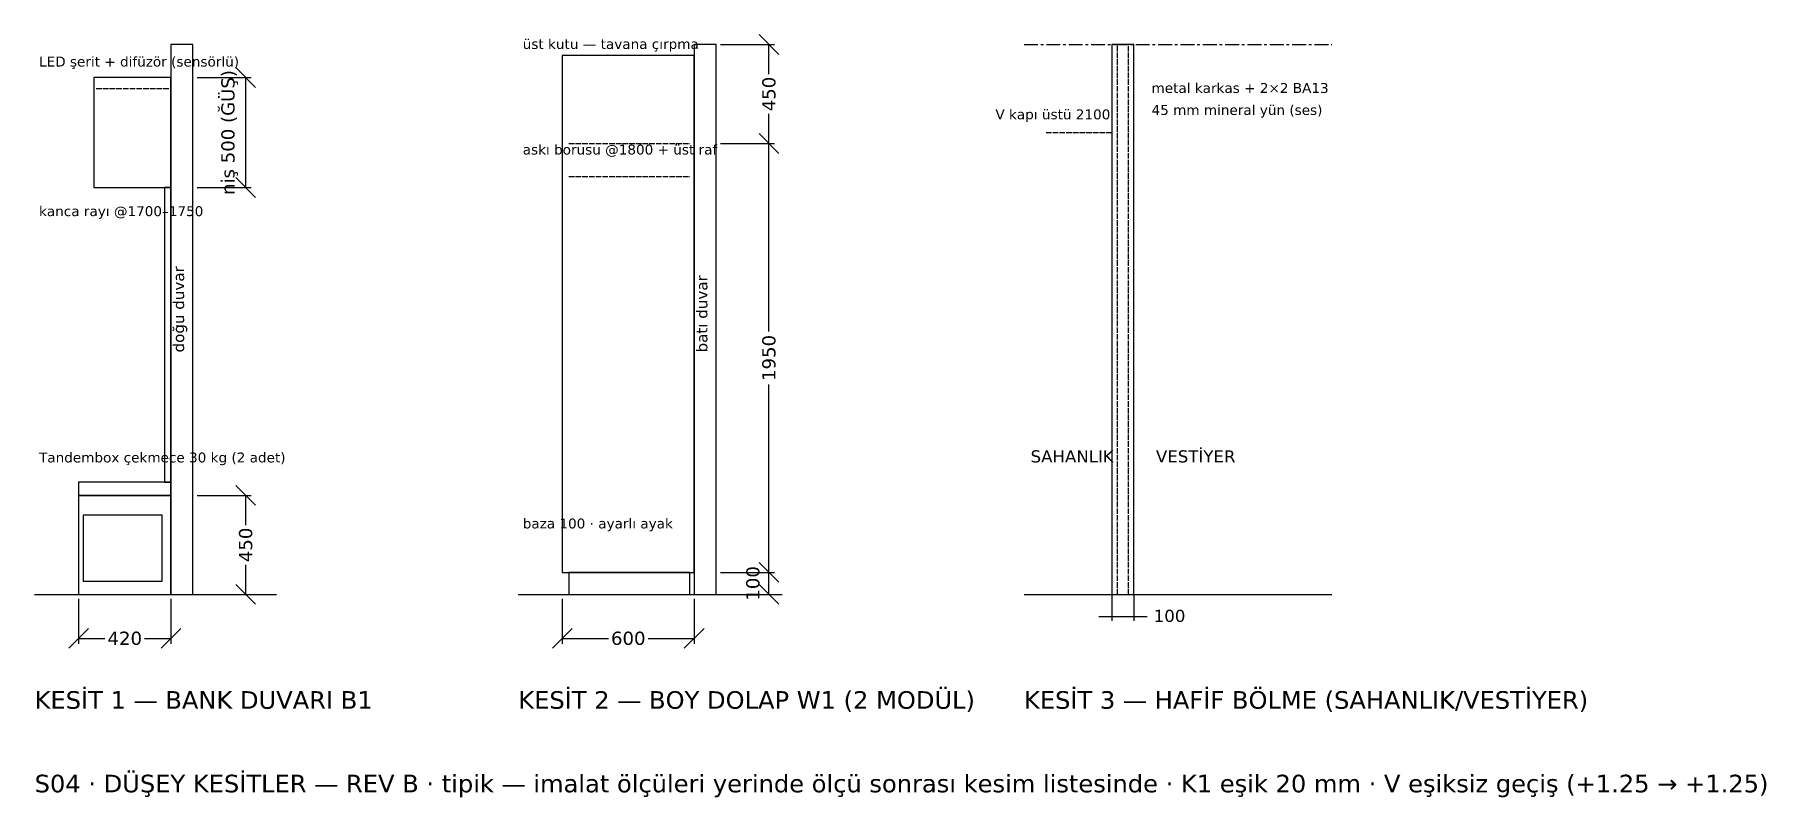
# Model space of a CAD drawing. Header units: millimetres. Extents: x -200 to 7676, y -923 to 2545.
import ezdxf

# ---------------------------------------------------------------- set-up
doc = ezdxf.new("R2010")
doc.units = ezdxf.units.MM
doc.header["$LTSCALE"] = 20
doc.linetypes.add('CENTER', pattern=[5.08, 3.175, -0.635, 0.635, -0.635])
doc.linetypes.add('DASHED', pattern=[1.524, 1.27, -0.254])
for name, color, linetype in [('AKS', 3, 'CENTER'), ('DUVAR-MEVCUT', 8, 'Continuous'), ('DUVAR-YENI', 1, 'Continuous'), ('MOBILYA-KAPAK', 34, 'Continuous'), ('MOBILYA-KARKAS', 30, 'Continuous'), ('OLCU', 5, 'Continuous'), ('YAZI', 7, 'Continuous')]:
    doc.layers.add(name, color=color, linetype=linetype)
doc.styles.add('TRTEXT', font='DejaVuSans.ttf')
doc.dimstyles.new('OZLU', dxfattribs={"dimtxt": 60, "dimasz": 45, "dimexe": 25, "dimexo": 20, "dimgap": 18, "dimtad": 1, "dimdec": 0, "dimtxsty": 'TRTEXT', "dimtsz": 45, "dimcen": 2.5, "dimclrd": 5, "dimclre": 5, "dimclrt": 5, "dimazin": 3, "dimtfac": 1, "dimtmove": 0, "dimatfit": 3})

# ---------------------------------------------------------------- blocks, each defined once
blk = doc.blocks.new('_OBLIQUE')
at = {"color": 0, "linetype": 'BYBLOCK'}
blk.add_line((-0.5, -0.5), (0.5, 0.5), dxfattribs=at)
blk = doc.blocks.new('*D1')
at = {"color": 5}
for p, q in [((0, -20), (0, -225)), ((420, -20), (420, -225)), ((0, -200), (120, -200)), ((300, -200), (420, -200))]:
    blk.add_line(p, q, dxfattribs=at)
at = {"layer": 'Defpoints'}
for p in [(0, 0), (420, 0), (0, -200)]:
    blk.add_point(p, dxfattribs=at)
at = {"layer": 'OLCU', "color": 5, "xscale": 90, "yscale": 90}
for p in [(0, -200), (420, -200)]:
    blk.add_blockref('_OBLIQUE', p, dxfattribs=at)
at = {"layer": 'OLCU', "color": 5, "insert": (210, -200), "char_height": 60, "attachment_point": 5, "style": 'TRTEXT'}
blk.add_mtext('420', dxfattribs=at)
blk = doc.blocks.new('*D2')
at = {"color": 5}
for p, q in [((540, 450), (785, 450)), ((760, 315), (760, 450)), ((760, 0), (760, 135)), ((540, 0), (785, 0))]:
    blk.add_line(p, q, dxfattribs=at)
at = {"layer": 'Defpoints'}
for p in [(520, 450), (520, 0), (760, 0)]:
    blk.add_point(p, dxfattribs=at)
at = {"layer": 'OLCU', "color": 5, "xscale": 90, "yscale": 90, "rotation": 90}
for p in [(760, 450), (760, 0)]:
    blk.add_blockref('_OBLIQUE', p, dxfattribs=at)
at = {"layer": 'OLCU', "color": 5, "insert": (760, 225), "char_height": 60, "attachment_point": 5, "rotation": 90, "style": 'TRTEXT'}
blk.add_mtext('450', dxfattribs=at)
blk = doc.blocks.new('*D4')
at = {"color": 5}
for p, q in [((2200, -20), (2200, -225)), ((2800, -20), (2800, -225)), ((2200, -200), (2410, -200)), ((2590, -200), (2800, -200))]:
    blk.add_line(p, q, dxfattribs=at)
at = {"layer": 'Defpoints'}
for p in [(2200, 0), (2800, 0), (2200, -200)]:
    blk.add_point(p, dxfattribs=at)
at = {"layer": 'OLCU', "color": 5, "xscale": 90, "yscale": 90}
for p in [(2200, -200), (2800, -200)]:
    blk.add_blockref('_OBLIQUE', p, dxfattribs=at)
at = {"layer": 'OLCU', "color": 5, "insert": (2500, -200), "char_height": 60, "attachment_point": 5, "style": 'TRTEXT'}
blk.add_mtext('600', dxfattribs=at)
blk = doc.blocks.new('*D6')
at = {"color": 5}
for p, q in [((2920, 2050), (3165, 2050)), ((3140, 1195), (3140, 2050)), ((3140, 100), (3140, 955)), ((2920, 100), (3165, 100))]:
    blk.add_line(p, q, dxfattribs=at)
at = {"layer": 'Defpoints'}
for p in [(2900, 2050), (2900, 100), (3140, 100)]:
    blk.add_point(p, dxfattribs=at)
at = {"layer": 'OLCU', "color": 5, "xscale": 90, "yscale": 90, "rotation": 90}
for p in [(3140, 2050), (3140, 100)]:
    blk.add_blockref('_OBLIQUE', p, dxfattribs=at)
at = {"layer": 'OLCU', "color": 5, "insert": (3140, 1075), "char_height": 60, "attachment_point": 5, "rotation": 90, "style": 'TRTEXT'}
blk.add_mtext('1950', dxfattribs=at)
blk = doc.blocks.new('*D7')
at = {"color": 5}
for p, q in [((2920, 2500), (3165, 2500)), ((3140, 2365), (3140, 2500)), ((3140, 2050), (3140, 2185)), ((2920, 2050), (3165, 2050))]:
    blk.add_line(p, q, dxfattribs=at)
at = {"layer": 'Defpoints'}
for p in [(2900, 2500), (2900, 2050), (3140, 2050)]:
    blk.add_point(p, dxfattribs=at)
at = {"layer": 'OLCU', "color": 5, "xscale": 90, "yscale": 90, "rotation": 90}
for p in [(3140, 2500), (3140, 2050)]:
    blk.add_blockref('_OBLIQUE', p, dxfattribs=at)
at = {"layer": 'OLCU', "color": 5, "insert": (3140, 2275), "char_height": 60, "attachment_point": 5, "rotation": 90, "style": 'TRTEXT'}
blk.add_mtext('450', dxfattribs=at)

msp = doc.modelspace()

# ---------------------------------------------------------------- linework, layer by layer
at = {"layer": 'AKS'}
msp.add_line((4300, 2500), (5700, 2500), dxfattribs=at)
at = {"layer": 'DUVAR-MEVCUT'}
for p, q in [((-200, 0), (900, 0)), ((2000, 0), (3200, 0)), ((4300, 0), (5700, 0))]:
    msp.add_line(p, q, dxfattribs=at)
for points in [[(420, 0), (520, 0), (520, 2500), (420, 2500)], [(2800, 0), (2900, 0), (2900, 2500), (2800, 2500)]]:
    msp.add_lwpolyline(points, close=True, dxfattribs=at)
at = {"layer": 'DUVAR-YENI', "linetype": 'DASHED'}
for p, q in [((4725, 0), (4725, 2500)), ((4775, 0), (4775, 2500))]:
    msp.add_line(p, q, dxfattribs=at)
at = {"layer": 'DUVAR-YENI'}
msp.add_lwpolyline([(4700, 0), (4800, 0), (4800, 2500), (4700, 2500)], close=True, dxfattribs=at)
at = {"layer": 'MOBILYA-KAPAK', "linetype": 'DASHED'}
msp.add_line((80, 2300), (410, 2300), dxfattribs=at)
at = {"layer": 'MOBILYA-KAPAK'}
for points in [[(390, 510), (420, 510), (420, 1850), (390, 1850)], [(0, 450), (420, 450), (420, 510), (0, 510)], [(20, 60), (380, 60), (380, 360), (20, 360)], [(2230, 0), (2780, 0), (2780, 100), (2230, 100)]]:
    msp.add_lwpolyline(points, close=True, dxfattribs=at)
at = {"layer": 'MOBILYA-KARKAS', "linetype": 'DASHED'}
for p, q in [((2230, 2050), (2780, 2050)), ((4400, 2100), (4700, 2100)), ((2230, 1900), (2780, 1900))]:
    msp.add_line(p, q, dxfattribs=at)
at = {"layer": 'MOBILYA-KARKAS'}
for points in [[(2200, 100), (2800, 100), (2800, 2450), (2200, 2450)], [(70, 1850), (420, 1850), (420, 2350), (70, 2350)], [(0, 0), (420, 0), (420, 450), (0, 450)]]:
    msp.add_lwpolyline(points, close=True, dxfattribs=at)
at = {"layer": 'OLCU'}
for p, q in [((4700, 0), (4700, -120)), ((4800, 0), (4800, -120)), ((4640, -100), (4860, -100))]:
    msp.add_line(p, q, dxfattribs=at)

# ---------------------------------------------------------------- texts
at = {"layer": 'OLCU', "style": 'TRTEXT'}
msp.add_text('100', height=55, dxfattribs=at).set_placement((4890, -125))
at = {"layer": 'YAZI', "style": 'TRTEXT'}
for s, height, p in [('üst kutu — tavana çırpma', 45, (2020, 2480)), ('LED şerit + difüzör (sensörlü)', 45, (-180, 2400)), ('metal karkas + 2×2 BA13', 45, (4880, 2280)), ('V kapı üstü 2100', 45, (4170, 2160)), ('45 mm mineral yün (ses)', 45, (4880, 2180)), ('askı borusu @1800 + üst raf', 45, (2020, 2000)), ('kanca rayı @1700–1750', 45, (-180, 1720)), ('Tandembox çekmece 30 kg (2 adet)', 45, (-180, 600)), ('SAHANLIK', 55, (4330, 600)), ('VESTİYER', 55, (4900, 600)), ('baza 100 · ayarlı ayak', 45, (2020, 300)), ('KESİT 1 — BANK DUVARI B1', 80, (-200, -520)), ('KESİT 2 — BOY DOLAP W1 (2 MODÜL)', 80, (2000, -520)), ('KESİT 3 — HAFİF BÖLME (SAHANLIK/VESTİYER)', 80, (4300, -520)), ('S04 · DÜŞEY KESİTLER — REV B · tipik — imalat ölçüleri yerinde ölçü sonrası kesim listesinde · K1 eşik 20 mm · V eşiksiz geçiş (+1.25 → +1.25)', 80, (-200, -900))]:
    msp.add_text(s, height=height, dxfattribs=at).set_placement(p)
for s, p in [('doğu duvar', (480, 1100)), ('batı duvar', (2860, 1100))]:
    msp.add_text(s, height=50, rotation=90, dxfattribs=at).set_placement(p)

# ---------------------------------------------------------------- dimensions: what is measured, and where the dimension line sits
at = {"layer": 'OLCU'}
for base, p1, p2, picture, middle in [((3140, 2050), (2900, 2050), (2900, 2500), '*D7', (3140, 2275)), ((3140, 100), (2900, 100), (2900, 2050), '*D6', (3140, 1075)), ((760, 0), (520, 0), (520, 450), '*D2', (760, 225))]:
    dim = msp.add_linear_dim(base=base, p1=p1, p2=p2, angle=90, dimstyle='OZLU', dxfattribs=at)
    dim.commit()
    dim.dimension.update_dxf_attribs({"geometry": picture, "text_midpoint": middle})
msp.add_linear_dim(base=(760, 1850), p1=(520, 1850), p2=(520, 2350), angle=90, text='niş 500 (ĞÜŞ)', dimstyle='OZLU', dxfattribs=at).render()
msp.add_linear_dim(base=(3140, 0), p1=(2900, 0), p2=(2900, 100), angle=90, dimstyle='OZLU', dxfattribs=at).render()
for base, p1, p2, picture, middle in [((0, -200), (0, 0), (420, 0), '*D1', (210, -200)), ((2200, -200), (2200, 0), (2800, 0), '*D4', (2500, -200))]:
    dim = msp.add_linear_dim(base=base, p1=p1, p2=p2, dimstyle='OZLU', dxfattribs=at)
    dim.commit()
    dim.dimension.update_dxf_attribs({"geometry": picture, "text_midpoint": middle})

doc.saveas('drawing.dxf')
